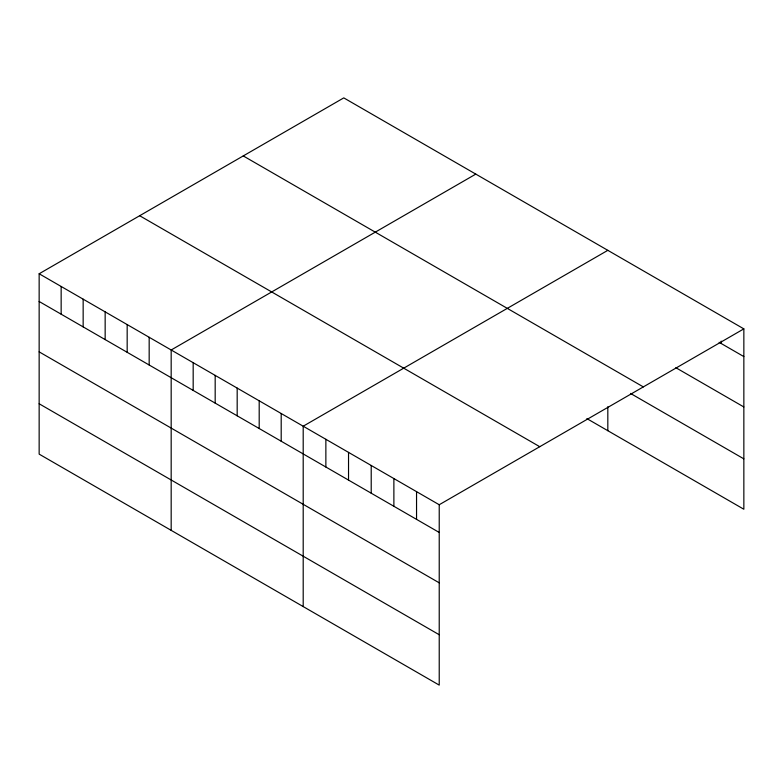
<?xml version="1.0" encoding="UTF-8"?>
<svg xmlns="http://www.w3.org/2000/svg" width="783" height="783" viewBox="0 0 783 783"><rect width="100%" height="100%" fill="white"/><g stroke="black" fill="none" stroke-linecap="round" stroke-linejoin="round"><path stroke-width="1.17" d="M39.15 273.766L439.224 504.741L439.224 685.115L39.15 454.13L39.15 273.766L343.776 97.885L743.85 328.87L743.85 509.234L586.868 418.602M475.8 174.11L171.174 349.991L171.174 530.355M607.823 250.335L303.197 426.206L303.197 606.58M439.224 504.741L743.85 328.87M719.117 342.308L743.85 356.588M675.837 367.697L743.85 406.964M243.249 155.925L643.323 386.9M630.501 393.418L743.85 458.858M139.677 215.726L539.751 446.702M39.15 301.484L439.224 532.46M39.15 351.861L439.224 582.836M39.15 403.764L439.224 634.739M721.182 341.085L721.182 343.492M607.823 406.72L607.823 430.699M416.546 491.655L416.546 519.374M393.878 478.56L393.878 506.288M371.211 465.474L371.211 493.192M348.533 452.388L348.533 480.106M325.865 439.302L325.865 467.02M281.195 413.502L281.195 441.221M259.193 400.798L259.193 428.526M237.18 388.094L237.18 415.822M215.178 375.39L215.178 403.118M193.176 362.686L193.176 390.414M149.171 337.287L149.171 365.005M127.169 324.583L127.169 352.301M105.157 311.879L105.157 339.597M83.155 299.175L83.155 326.893M61.152 286.47L61.152 314.189"/></g></svg>
